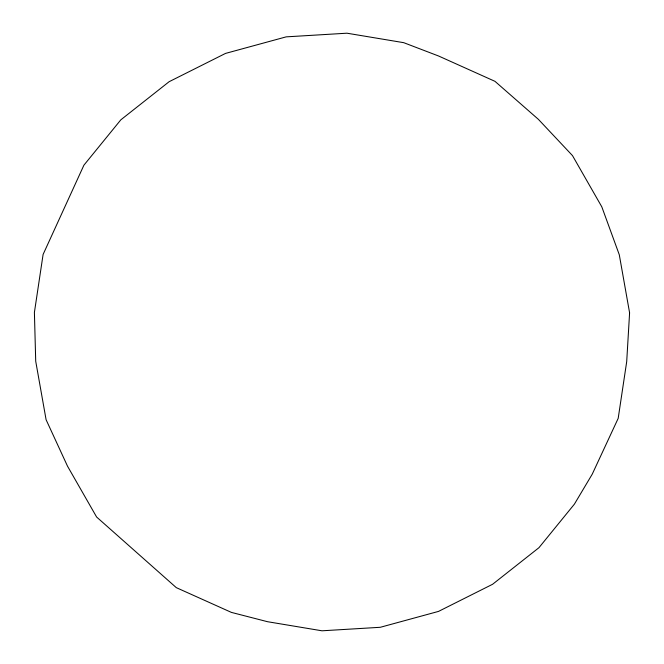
<?xml version="1.0" encoding="UTF-8"?>
<svg xmlns="http://www.w3.org/2000/svg" width="664" height="664" viewBox="0 0 664 664"><rect width="100%" height="100%" fill="white"/><g stroke="black" fill="none" stroke-linecap="round" stroke-linejoin="round"><path stroke-width="1" d="M629.596 312.835L626.7 361.656L618.192 418.353L592.23 474.187L574.385 504.167L538.961 547.684L492.613 584.262L438.497 611.411L380.306 627.289L321.99 630.8L267.542 621.711L231.429 612.407L176.3 587.64L96.612 517.015L67.504 466.153L46.098 419.731L35.715 361.249L34.404 312.42L43.102 254.445L83.905 165.187L120.823 119.835L169.121 81.705L225.528 53.41L286.184 36.86L346.957 33.2L403.712 42.67L438.597 56.008L494.971 81.332L538.396 119.346L572.492 155.608L601.808 206.836L619.288 254.768L629.596 312.835"/></g></svg>
